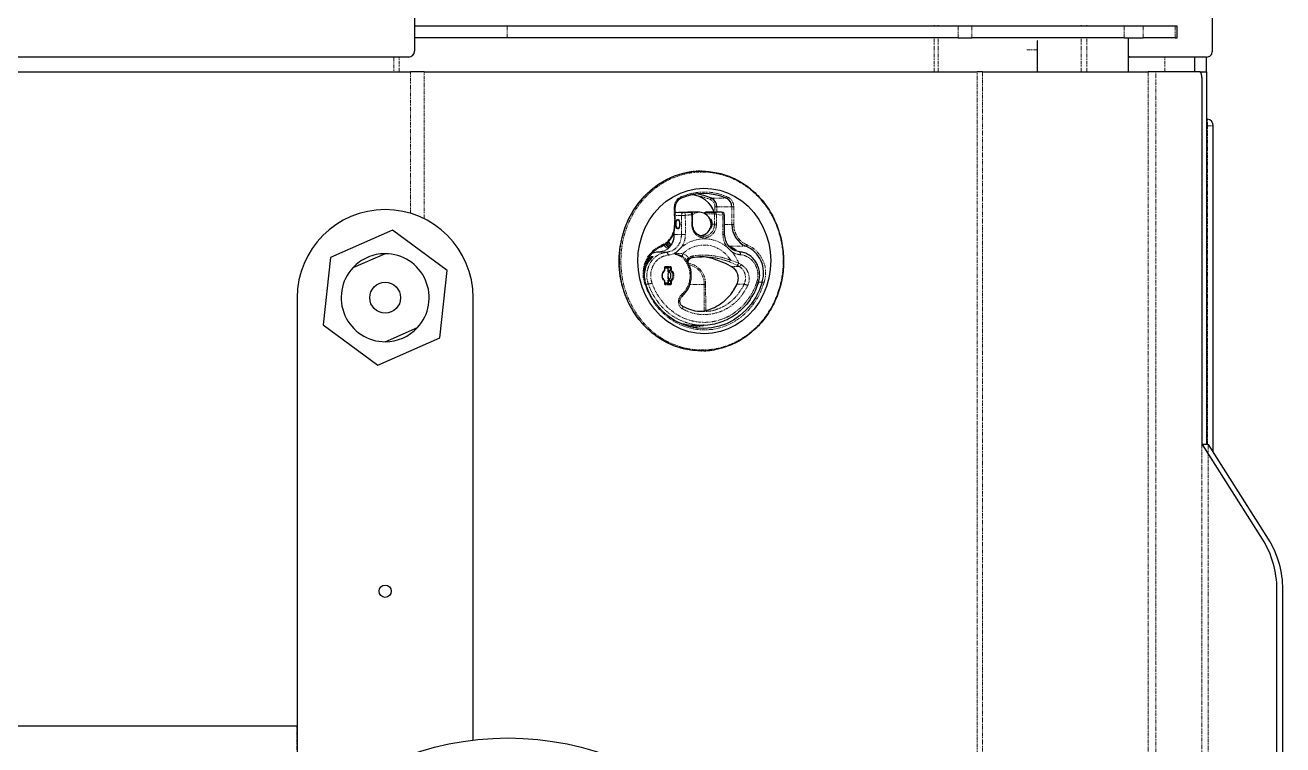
# Model space of a CAD drawing. Header units: millimetres. Extents: x -18594 to 273470, y -238787 to 48452.
# Drawn here: x 174745.3 to 175174.1, y -30020.4 to -29775.2 of the extents above; entities that cross this region are included whole.
import ezdxf

# ---------------------------------------------------------------- set-up
doc = ezdxf.new("R2010")
doc.units = ezdxf.units.MM
doc.linetypes.add('Xref AGV layout$0$PHANTOM', pattern=[2.5, 1.25, -0.25, 0.25, -0.25, 0.25, -0.25])
doc.layers.add('AM_BOR', color=4, linetype='Continuous', lineweight=25)

# ---------------------------------------------------------------- blocks, each defined once
blk = doc.blocks.new('Xref AGV layout$0$A$C6D3E55E3')
at = {"color": 7, "linetype": 'Continuous', "lineweight": 25}
for p, q in [((3142.25, 1490.12), (3142.25, 1455.82)), ((3414.25, 1455.82), (3414.25, 1471.78)), ((3173.8, 1464.32), (3142.25, 1464.32)), ((3327.54, 1464.32), (3173.8, 1464.32)), ((3332.26, 1464.32), (3327.54, 1464.32)), ((3384.16, 1464.32), (3332.26, 1464.32)), ((3390.63, 1464.32), (3384.16, 1464.32)), ((3385.69, 1464.32), (3385.69, 1464.61)), ((3401.54, 1464.32), (3390.63, 1464.32)), ((3402.22, 1464.32), (3401.54, 1464.32)), ((3402.22, 1460.32), (3402.22, 1464.32)), ((3173.8, 1460.32), (3142.25, 1460.32)), ((3327.54, 1460.32), (3173.8, 1460.32)), ((3327.54, 1460.32), (3332.26, 1460.32)), ((3384.16, 1460.32), (3332.26, 1460.32)), ((3354.65, 1459.32), (3354.53, 1459.32)), ((3354.65, 1456.32), (3354.65, 1459.32)), ((3384.16, 1460.32), (3390.63, 1460.32)), ((3385.69, 1448.82), (3385.69, 1460.32)), ((3401.54, 1460.32), (3390.63, 1460.32)), ((3401.54, 1460.32), (3402.22, 1460.32)), ((3140.26, 1453.82), (2149.24, 1453.82)), ((3354.65, 1448.82), (3354.65, 1456.32)), ((3385.69, 1453.84), (3385.92, 1453.82)), ((3386.35, 1453.82), (3385.92, 1453.82)), ((3412.26, 1453.82), (3386.35, 1453.82)), ((3408.25, 1448.82), (3408.25, 1453.82)), ((3412.25, 1448.82), (3412.25, 1453.82)), ((2308.91, 1448.82), (3140.91, 1448.82)), ((3143.3, 1448.82), (3140.91, 1448.82)), ((3145.58, 1448.82), (3143.3, 1448.82)), ((3145.58, 1448.82), (3334.04, 1448.82)), ((3335.93, 1448.82), (3334.04, 1448.82)), ((3335.93, 1448.82), (3392.36, 1448.82)), ((3394.94, 1448.82), (3392.36, 1448.82)), ((3410.09, 1448.82), (3394.94, 1448.82)), ((3410.09, 1448.82), (3412.25, 1448.82)), ((3410.61, 1446.82), (3410.61, 1321.82)), ((3412.25, 1448.82), (3412.25, 1321.82)), ((3414.55, 1319.22), (3414.55, 1430.42)), ((3240.07, 1414.97), (3240.01, 1414.97)), ((3231.13, 1396.66), (3231.11, 1402.63)), ((3232.27, 1398.37), (3231.99, 1398.33)), ((3233.48, 1400.9), (3232.21, 1400.89)), ((3236.45, 1400.9), (3233.48, 1400.9)), ((3239.35, 1400.92), (3235.44, 1400.92)), ((3235.78, 1400.97), (3236.13, 1400.92)), ((3236.65, 1400.86), (3236.45, 1400.9)), ((3237.07, 1396.8), (3237.05, 1400.42)), ((3244.85, 1400.95), (3241.88, 1400.95)), ((3241.88, 1400.95), (3243.15, 1400.95)), ((3243.2, 1398.52), (3243.01, 1398.52)), ((3246.94, 1400.96), (3244.46, 1400.96)), ((3247.98, 1393.41), (3247.95, 1399.96)), ((3134.79, 1394.78), (3113.64, 1385.5)), ((3153.4, 1381.1), (3134.79, 1394.78)), ((3230.62, 1394.28), (3230.63, 1393.27)), ((3232.01, 1395.43), (3232.29, 1395.39)), ((3228.44, 1390.5), (3229.43, 1389.39)), ((3113.64, 1385.5), (3111.1, 1362.55)), ((3132.21, 1386.82), (3121.23, 1382.01)), ((3223.02, 1385.81), (3223.59, 1385.81)), ((3224.71, 1387.31), (3223.1, 1386.9)), ((3225.15, 1387.37), (3224.71, 1387.31)), ((3226.23, 1387.4), (3225.19, 1387.37)), ((3228.89, 1388.77), (3228.54, 1388.48)), ((3231.7, 1387.43), (3233.21, 1388.93)), ((3248.64, 1383.36), (3244.35, 1385)), ((3248.82, 1389.02), (3250.34, 1387.54)), ((3150.86, 1358.15), (3153.4, 1381.1)), ((3227.55, 1382.03), (3228.42, 1382.04)), ((3227.56, 1381.16), (3227.55, 1382.03)), ((3227.72, 1382.23), (3229.36, 1382.24)), ((3228.77, 1381.17), (3228.77, 1382.04)), ((3248.57, 1383.39), (3250.29, 1382.47)), ((3226.8, 1378.6), (3226.8, 1380.05)), ((3227.58, 1376.63), (3227.57, 1377.49)), ((3228.61, 1376.44), (3227.72, 1376.43)), ((3228.8, 1376.64), (3228.79, 1377.5)), ((3252.09, 1376.38), (3250.87, 1374.33)), ((3102.25, 1371.82), (3102.25, 1191.37)), ((3162.25, 1221.12), (3162.25, 1371.82)), ((3225.08, 1370.37), (3225.33, 1370.37)), ((3111.1, 1362.55), (3129.71, 1348.87)), ((3132.28, 1356.82), (3143.26, 1361.64)), ((3238.18, 1362.42), (3240.63, 1362.42)), ((3129.71, 1348.87), (3150.86, 1358.15)), ((3240.01, 1353.67), (3240.07, 1353.67)), ((3412.78, 1321.82), (3410.61, 1321.82)), ((3431.33, 1289.57), (3410.86, 1321.82)), ((3412.78, 1321.82), (3412.9, 1321.82)), ((3433.36, 1289.57), (3412.9, 1321.82)), ((3436.25, 971.28), (3436.25, 1272.36)), ((3438.28, 971.28), (3438.28, 1272.36)), ((3102.12, 1225.82), (2545.78, 1225.82))]:
    blk.add_line(p, q, dxfattribs=at)
at = {"color": 8, "linetype": 'Xref AGV layout$0$PHANTOM', "lineweight": 18}
for p, q in [((3173.8, 1460.32), (3173.8, 1464.32)), ((3319.38, 1464.32), (3319.38, 1464.73)), ((3320.8, 1464.32), (3320.8, 1464.73)), ((3327.54, 1464.32), (3327.54, 1460.32)), ((3332.26, 1460.32), (3332.26, 1464.32)), ((3369.56, 1464.32), (3369.56, 1464.73)), ((3371.5, 1464.32), (3371.5, 1464.73)), ((3384.16, 1464.32), (3384.16, 1460.32)), ((3390.63, 1460.32), (3390.63, 1464.32)), ((3401.54, 1464.32), (3401.54, 1460.32)), ((3319.38, 1448.82), (3319.38, 1460.32)), ((3320.8, 1448.82), (3320.8, 1460.32)), ((3369.56, 1448.82), (3369.56, 1460.32)), ((3371.5, 1448.82), (3371.5, 1460.32)), ((3135.16, 1453.82), (3135.16, 1448.82)), ((3137.07, 1448.82), (3137.07, 1453.82)), ((3354.65, 1456.32), (3350.96, 1456.32)), ((3398.01, 1448.82), (3398.01, 1453.82)), ((3140.91, 1400.54), (3140.91, 1448.82)), ((3145.58, 1398.7), (3145.58, 1448.82)), ((3334.04, 1211.04), (3334.04, 1448.82)), ((3335.93, 1209.82), (3335.93, 1448.82)), ((3392.36, 952.4), (3392.36, 1448.82)), ((3394.94, 954.2), (3394.94, 1448.82)), ((3412.25, 1430.42), (3412.59, 1430.42)), ((3412.59, 1321.82), (3412.59, 1430.42)), ((3412.59, 1430.42), (3414.55, 1430.42)), ((3230.84, 1396.65), (3230.81, 1402.63)), ((3243.49, 1405.7), (3248.58, 1405.7)), ((3244.68, 1402.74), (3244.69, 1400.96)), ((3245.34, 1402.74), (3250.43, 1402.74)), ((3245.35, 1400.96), (3245.34, 1402.74)), ((3250.43, 1402.74), (3250.45, 1396.76)), ((3251.09, 1402.74), (3251.11, 1396.77)), ((3233.25, 1399.88), (3231.12, 1399.88)), ((3234.15, 1400.89), (3231.67, 1400.89)), ((3233.28, 1393.33), (3233.25, 1399.88)), ((3234.57, 1399.89), (3234.6, 1393.33)), ((3236.77, 1396.8), (3236.76, 1400.15)), ((3244.5, 1400.44), (3241.43, 1400.44)), ((3244.5, 1400.44), (3244.52, 1396.84)), ((3246.94, 1400.96), (3244.85, 1400.95)), ((3245.16, 1400.2), (3245.18, 1396.85)), ((3247.35, 1399.96), (3245.16, 1400.2)), ((3247.38, 1393.4), (3247.35, 1399.96)), ((3230.7, 1394.56), (3230.72, 1393.33)), ((3243.74, 1396.84), (3244.52, 1396.84)), ((3247.96, 1396.76), (3250.45, 1396.76)), ((3230.72, 1393.33), (3233.28, 1393.33)), ((3249.47, 1389.35), (3255.29, 1389.35)), ((3228.22, 1387.31), (3224.71, 1387.31)), ((3225.17, 1387.37), (3225.19, 1387.37)), ((3225.19, 1387.37), (3225.84, 1387.37)), ((3225.84, 1387.37), (3226.72, 1387.43)), ((3231.06, 1386.64), (3231.2, 1386.67)), ((3231.2, 1386.63), (3231.06, 1386.64)), ((3235.76, 1385.25), (3235.65, 1385.4)), ((3227.44, 1381.16), (3227.43, 1382.03)), ((3227.55, 1381.84), (3228.6, 1381.84)), ((3227.8, 1382.43), (3229.44, 1382.44)), ((3228.6, 1381.84), (3228.62, 1376.84)), ((3228.77, 1382.04), (3229.54, 1382.04)), ((3229.55, 1381.17), (3228.77, 1381.17)), ((3228.85, 1381.01), (3229.63, 1381.01)), ((3228.88, 1377.68), (3228.87, 1381)), ((3229.54, 1382.04), (3229.55, 1381.17)), ((3229.81, 1382.04), (3229.81, 1381.18)), ((3235.17, 1384.37), (3235.27, 1384.23)), ((3235.7, 1384.61), (3235.52, 1384.19)), ((3235.92, 1382.55), (3235.75, 1383.21)), ((3250.36, 1382.45), (3248.64, 1383.36)), ((3249.55, 1384.08), (3252.16, 1382.92)), ((3252.77, 1383.59), (3249.93, 1384.68)), ((3253.01, 1382.45), (3250.36, 1382.45)), ((3252.77, 1383.59), (3253.64, 1383.11)), ((3221.95, 1376.47), (3221.08, 1376.47)), ((3227.46, 1376.63), (3227.45, 1377.49)), ((3228.62, 1376.84), (3227.58, 1376.84)), ((3228.44, 1376.64), (3227.58, 1376.63)), ((3227.58, 1376.64), (3228.44, 1376.64)), ((3228.52, 1376.44), (3227.72, 1376.43)), ((3229.39, 1376.44), (3227.74, 1376.43)), ((3228.61, 1376.44), (3229.39, 1376.44)), ((3228.79, 1377.5), (3229.57, 1377.5)), ((3229.57, 1376.64), (3228.8, 1376.64)), ((3229.64, 1377.67), (3228.87, 1377.67)), ((3229.57, 1377.5), (3229.57, 1376.64)), ((3229.83, 1377.5), (3229.83, 1376.64)), ((3241.05, 1367.43), (3241.01, 1376.36)), ((3241.53, 1367.55), (3241.49, 1376.36)), ((3250.97, 1374.36), (3252.18, 1376.41)), ((3252.18, 1376.41), (3254.63, 1376.41)), ((3259.56, 1377.17), (3260.8, 1377.17)), ((3229.47, 1376.24), (3227.83, 1376.23)), ((3410.61, 1321.82), (3410.61, 952.88)), ((3412.78, 952.8), (3412.78, 1321.82)), ((3102.12, 1217.82), (3102.12, 1225.82))]:
    blk.add_line(p, q, dxfattribs=at)
at = {"color": 7, "linetype": 'Continuous', "lineweight": 25, "flags": 128}
for points in [[(3386.35, 1453.82), (3385.97, 1453.86), (3385.69, 1453.94)], [(3240.16, 1353.67), (3237.13, 1353.84), (3234.14, 1354.36), (3231.21, 1355.23), (3228.39, 1356.44), (3225.7, 1357.98), (3223.19, 1359.83), (3220.87, 1361.96), (3218.77, 1364.36), (3216.92, 1366.99), (3215.35, 1369.83), (3214.06, 1372.83), (3213.08, 1375.97), (3212.41, 1379.21), (3212.07, 1382.51), (3212.05, 1385.83), (3212.37, 1389.13), (3213, 1392.37), (3213.96, 1395.52), (3215.21, 1398.54), (3216.76, 1401.39), (3218.59, 1404.05), (3220.66, 1406.47), (3222.96, 1408.63), (3225.46, 1410.5), (3228.13, 1412.07), (3230.94, 1413.32), (3233.86, 1414.22), (3236.85, 1414.78), (3239.87, 1414.97), (3240.01, 1414.97)], [(3241.15, 1359.52), (3238.42, 1359.69), (3235.72, 1360.21), (3233.11, 1361.09), (3230.61, 1362.3), (3228.26, 1363.84), (3226.1, 1365.68), (3224.15, 1367.78), (3222.46, 1370.13), (3221.03, 1372.69), (3219.89, 1375.41), (3219.07, 1378.26), (3218.56, 1381.21), (3218.38, 1384.2), (3218.53, 1387.19), (3219.01, 1390.13), (3219.81, 1393), (3220.92, 1395.74), (3222.32, 1398.31), (3224, 1400.67), (3225.93, 1402.8), (3228.07, 1404.66), (3230.4, 1406.22), (3232.89, 1407.47), (3235.5, 1408.37), (3238.19, 1408.93), (3240.92, 1409.12), (3243.65, 1408.96), (3246.34, 1408.43), (3248.96, 1407.55), (3251.46, 1406.34), (3253.81, 1404.8), (3255.97, 1402.97), (3257.91, 1400.86), (3259.61, 1398.51), (3261.04, 1395.96), (3262.17, 1393.23), (3263, 1390.38), (3263.51, 1387.44), (3263.68, 1384.45), (3263.53, 1381.46), (3263.05, 1378.51), (3262.25, 1375.65), (3261.14, 1372.91), (3259.74, 1370.34), (3258.06, 1367.97), (3256.14, 1365.84), (3254, 1363.98), (3251.66, 1362.42), (3249.17, 1361.18), (3246.57, 1360.27), (3243.88, 1359.72), (3241.15, 1359.52)], [(3231.39, 1396.88), (3231.43, 1397.49), (3231.57, 1398.01), (3231.78, 1398.36), (3232.03, 1398.48), (3232.28, 1398.36), (3232.49, 1398.01), (3232.64, 1397.49), (3232.69, 1396.88), (3232.64, 1396.27), (3232.5, 1395.75), (3232.29, 1395.4), (3232.05, 1395.28), (3231.8, 1395.4), (3231.58, 1395.75), (3231.44, 1396.27), (3231.39, 1396.88)], [(3232.03, 1398.33), (3232.26, 1398.22), (3232.45, 1397.91), (3232.58, 1397.44), (3232.63, 1396.88), (3232.59, 1396.33), (3232.46, 1395.86), (3232.27, 1395.54), (3232.05, 1395.43), (3231.82, 1395.54), (3231.63, 1395.86), (3231.5, 1396.33), (3231.45, 1396.88), (3231.49, 1397.44), (3231.62, 1397.91), (3231.81, 1398.22), (3232.03, 1398.33)], [(3235.33, 1400.9), (3236.22, 1400.98), (3236.76, 1400.92)], [(3235.78, 1400.97), (3235.89, 1400.95), (3236.07, 1400.92)], [(3243.74, 1396.84), (3243.7, 1397.49), (3243.56, 1398.04), (3243.34, 1398.41), (3243.08, 1398.54), (3243.01, 1398.53)], [(3243.34, 1396.68), (3243.35, 1396.94), (3243.34, 1397.21)], [(3228.97, 1388.84), (3228.22, 1389.58), (3227.84, 1390.02)], [(3228.05, 1390.17), (3228.55, 1389.58), (3229.12, 1389)], [(3228.8, 1390.85), (3228.96, 1390.62), (3229.67, 1389.77)], [(3251.96, 1387.87), (3251.03, 1388.56), (3249.47, 1389.35)], [(3227.46, 1381), (3227.48, 1381), (3227.48, 1381)], [(3260.8, 1377.17), (3259.83, 1374.5), (3258.56, 1371.99), (3257.02, 1369.66), (3255.22, 1367.57), (3253.2, 1365.74), (3250.99, 1364.19), (3248.62, 1362.96), (3246.13, 1362.07), (3243.55, 1361.52), (3240.94, 1361.32), (3238.32, 1361.49), (3235.74, 1362.01), (3233.24, 1362.88), (3230.85, 1364.08), (3228.63, 1365.6), (3226.59, 1367.41), (3224.78, 1369.48), (3223.21, 1371.79), (3221.92, 1374.29), (3220.93, 1376.95)], [(3227.49, 1377.65), (3227.49, 1377.65), (3227.48, 1377.65)]]:
    blk.add_lwpolyline(points, dxfattribs=at)
at = {"color": 8, "linetype": 'Xref AGV layout$0$PHANTOM', "lineweight": 18, "flags": 128}
for points in [[(3232.91, 1406.07), (3232.94, 1405.98), (3232.96, 1405.9), (3232.97, 1405.82), (3232.97, 1405.75), (3232.96, 1405.69), (3232.94, 1405.65), (3232.91, 1405.62), (3232.88, 1405.61)], [(3234.15, 1400.89), (3234.23, 1400.87), (3234.31, 1400.81), (3234.38, 1400.72), (3234.44, 1400.59), (3234.5, 1400.44), (3234.53, 1400.27), (3234.56, 1400.08), (3234.57, 1399.89)], [(3236.76, 1400.15), (3236.75, 1400.29), (3236.73, 1400.44), (3236.7, 1400.57), (3236.67, 1400.68), (3236.62, 1400.77), (3236.57, 1400.84), (3236.51, 1400.88), (3236.45, 1400.9)], [(3244.85, 1400.95), (3244.91, 1400.93), (3244.97, 1400.89), (3245.02, 1400.82), (3245.07, 1400.73), (3245.11, 1400.61), (3245.14, 1400.48), (3245.15, 1400.34), (3245.16, 1400.2)], [(3247.35, 1399.96), (3247.35, 1400.15), (3247.32, 1400.34), (3247.28, 1400.51), (3247.23, 1400.66), (3247.17, 1400.79), (3247.1, 1400.88), (3247.02, 1400.94), (3246.94, 1400.96)], [(3226.37, 1389.65), (3226.39, 1389.56), (3226.41, 1389.47), (3226.42, 1389.39), (3226.42, 1389.32), (3226.41, 1389.26), (3226.39, 1389.22), (3226.36, 1389.19), (3226.32, 1389.18)], [(3227.31, 1389.67), (3227.49, 1389.46), (3228.52, 1388.41)], [(3230.37, 1391.09), (3230.4, 1391.11), (3230.46, 1391.12)], [(3224.71, 1387.31), (3224.68, 1387.3), (3224.68, 1387.3)], [(3228.69, 1386.32), (3228.67, 1386.51), (3228.63, 1386.7), (3228.58, 1386.87), (3228.52, 1387.02), (3228.45, 1387.14), (3228.38, 1387.24), (3228.3, 1387.29), (3228.22, 1387.31)], [(3228.89, 1388.76), (3228.92, 1388.79), (3228.99, 1388.81)], [(3231.2, 1386.67), (3231.2, 1386.67), (3231.2, 1386.66), (3231.2, 1386.65), (3231.2, 1386.65), (3231.2, 1386.64), (3231.2, 1386.64), (3231.2, 1386.63), (3231.2, 1386.63)], [(3236.95, 1385.51), (3237.01, 1385.53), (3237.06, 1385.56), (3237.11, 1385.61), (3237.15, 1385.67), (3237.18, 1385.76), (3237.2, 1385.86), (3237.22, 1385.96), (3237.22, 1386.08)], [(3253.01, 1387.45), (3253.09, 1387.43), (3253.16, 1387.37), (3253.22, 1387.28), (3253.28, 1387.16), (3253.32, 1387.01), (3253.35, 1386.83), (3253.36, 1386.65), (3253.35, 1386.45)], [(3227.48, 1381), (3227.49, 1381.01), (3227.49, 1381.03), (3227.49, 1381.05), (3227.48, 1381.07), (3227.47, 1381.1), (3227.46, 1381.13), (3227.44, 1381.16)], [(3227.8, 1382.43), (3227.8, 1382.39), (3227.79, 1382.35), (3227.78, 1382.32), (3227.77, 1382.29), (3227.76, 1382.26), (3227.75, 1382.24), (3227.73, 1382.23), (3227.72, 1382.23)], [(3228.5, 1382.23), (3228.49, 1382.2), (3228.49, 1382.16), (3228.48, 1382.13), (3228.47, 1382.1), (3228.46, 1382.07), (3228.45, 1382.05), (3228.43, 1382.04), (3228.42, 1382.04)], [(3229.44, 1382.44), (3229.44, 1382.4), (3229.44, 1382.36), (3229.43, 1382.33), (3229.42, 1382.3), (3229.41, 1382.27), (3229.39, 1382.25), (3229.38, 1382.24), (3229.36, 1382.24)], [(3248.57, 1383.39), (3248.59, 1383.38), (3248.64, 1383.36)], [(3250.36, 1382.45), (3250.31, 1382.46), (3250.29, 1382.47)], [(3261.43, 1377.01), (3260.44, 1374.29), (3259.15, 1371.72), (3257.57, 1369.34), (3255.74, 1367.2), (3253.68, 1365.33), (3251.42, 1363.75), (3248.99, 1362.5), (3246.45, 1361.58), (3243.82, 1361.02), (3241.14, 1360.82), (3238.47, 1360.99), (3235.83, 1361.52), (3233.28, 1362.41), (3230.84, 1363.64), (3228.57, 1365.19), (3226.49, 1367.04), (3224.63, 1369.16), (3223.03, 1371.52), (3221.72, 1374.07), (3220.7, 1376.79)], [(3220.93, 1376.95), (3220.96, 1376.94), (3220.97, 1376.94), (3220.97, 1376.92), (3220.95, 1376.9), (3220.91, 1376.88), (3220.85, 1376.85), (3220.78, 1376.82), (3220.7, 1376.79)], [(3227.45, 1377.49), (3227.47, 1377.52), (3227.49, 1377.55), (3227.5, 1377.58), (3227.5, 1377.61), (3227.51, 1377.63), (3227.5, 1377.64), (3227.49, 1377.65)], [(3227.83, 1376.23), (3227.82, 1376.27), (3227.82, 1376.3), (3227.81, 1376.34), (3227.8, 1376.37), (3227.79, 1376.39), (3227.77, 1376.41), (3227.76, 1376.42), (3227.74, 1376.43)], [(3228.52, 1376.44), (3228.52, 1376.48), (3228.52, 1376.51), (3228.51, 1376.55), (3228.5, 1376.58), (3228.49, 1376.6), (3228.47, 1376.62), (3228.46, 1376.63), (3228.44, 1376.64)], [(3229.47, 1376.24), (3229.47, 1376.28), (3229.46, 1376.31), (3229.46, 1376.35), (3229.45, 1376.38), (3229.43, 1376.4), (3229.42, 1376.42), (3229.4, 1376.43), (3229.39, 1376.44)], [(3241.01, 1376.36), (3239.4, 1376.35), (3237.65, 1376.34), (3235.98, 1376.34)], [(3252.18, 1376.41), (3252.12, 1376.4), (3252.09, 1376.38)], [(3258.92, 1377.02), (3259.08, 1376.96), (3259.22, 1376.89), (3259.33, 1376.83), (3259.41, 1376.78), (3259.45, 1376.73), (3259.46, 1376.7), (3259.46, 1376.7)], [(3233.28, 1372.84), (3233.35, 1372.72), (3233.42, 1372.61), (3233.46, 1372.51), (3233.49, 1372.42), (3233.49, 1372.34), (3233.48, 1372.29), (3233.47, 1372.27)], [(3233.6, 1367.98), (3233.68, 1368.16), (3233.73, 1368.33), (3233.76, 1368.48), (3233.77, 1368.62), (3233.76, 1368.73), (3233.73, 1368.81), (3233.7, 1368.85)]]:
    blk.add_lwpolyline(points, dxfattribs=at)
at = {"color": 7, "linetype": 'Continuous', "lineweight": 25}
for centre, radius in [((3132.25, 1371.82), 5.25), ((3132.25, 1271.82), 2.1), ((3174.11, 1121.82), 100)]:
    blk.add_circle(centre, radius, dxfattribs=at)
for centre, radius, start, end in [((3140.25, 1455.82), 2, 270.1114, 0.1067), ((3412.25, 1455.82), 2, 270.1097, 0.1101), ((3408.29, 1447.29), 2.37, 348.6389, 40.3426), ((3412.55, 1432.4), 0.3, 81.3731, 180), ((3412.25, 1430.42), 2.3, 0, 81.3731), ((3240.83, 1387.97), 19.35, 66.3779, 114.2601), ((3235.8, 1397.72), 9.25, 20.7034, 83.2963), ((3235.68, 1387.79), 19.54, 66.4491, 82.3544), ((3234.27, 1402.72), 3.21, 115.7491, 181.4876), ((3231.08, 1401.73), 0.9, 88.3073, 91.0614), ((3242.13, 1402.8), 3.21, 359.0235, 64.8649), ((3247.22, 1402.8), 3.21, 359.0204, 64.8681), ((3132.25, 1371.82), 30, 0, 180), ((3239.35, 1396.92), 4, 4.0745, 90), ((3241.92, 1399.05), 1.89, 90.9995, 123.9123), ((3246.95, 1399.96), 1, 0.2662, 90), ((3223.2, 1396.44), 7.89, 293.2879, 1.6081), ((3239.35, 1396.92), 4, 275.7816, 356.5636), ((3258.33, 1396.61), 7.88, 178.9015, 247.3304), ((3230.36, 1380.1), 9.94, 113.9647, 198.4908), ((3251.36, 1380.24), 9.92, 342.0076, 66.6355), ((3132.25, 1371.82), 15, 113.6848, 137.2412), ((3132.25, 1371.82), 15, 90.1283, 113.6848), ((3132.25, 1371.82), 15, 317.2412, 90.1283), ((3228.96, 1379.35), 8.4, 129.768, 191.0043), ((3227.91, 1379.71), 7.82, 128.7127, 152.2622), ((3132.25, 1371.82), 15, 137.2412, 270.1283), ((3228.83, 1379.33), 2.16, 129.4034, 231.1314), ((3227.36, 1381.16), 0.2, 308.0752, 0.2662), ((3228.41, 1381.85), 0.192, 357.7534, 87.634), ((3227.5, 1379.33), 2.16, 309.3999, 51.1308), ((3229.35, 1382.05), 0.192, 357.8018, 87.5941), ((3228.27, 1379.33), 2.16, 309.3971, 51.1335), ((3227.37, 1377.49), 0.2, 0.2662, 52.5233), ((3228.43, 1376.83), 0.192, 273.0167, 2.77), ((3229.38, 1376.63), 0.192, 273.0355, 2.7512), ((3238.2, 1380.88), 18.46, 249.4504, 269.9467), ((3132.25, 1371.82), 15, 270.1283, 317.2412), ((3404.07, 1272.48), 32.17, 359.7988, 32.0967), ((3406.1, 1272.48), 32.17, 359.797, 32.0934)]:
    blk.add_arc(centre, radius, start, end, dxfattribs=at)
at = {"color": 8, "linetype": 'Xref AGV layout$0$PHANTOM', "lineweight": 18}
for centre, radius, start, end in [((3235.48, 1387.69), 19.14, 66.4533, 80.6866), ((3230.72, 1433.16), 30.53, 270.171, 270.7274), ((3243.77, 1405.09), 0.665, 114.7324, 167.9085), ((3241.97, 1402.78), 2.71, 359.0201, 64.8658), ((3245.62, 1243.76), 158.98, 90.1034, 90.3414), ((3248.3, 1406.3), 0.665, 294.7197, 347.9177), ((3250.16, 1557.37), 154.63, 270.0975, 270.3422), ((3231.68, 1400.02), 0.868, 90.7146, 130.9676), ((3234.21, 1399.93), 0.961, 93.0289, 182.7353), ((3232.67, 1720.82), 320.94, 270.1033, 270.339), ((3239.36, 1397.47), 3.46, 90.2918, 131.9191), ((3241.91, 1400.47), 0.48, 93.0257, 182.7328), ((3247.18, 1460.25), 60.29, 270.1675, 270.731), ((3230.75, 1427.18), 30.53, 270.171, 270.7274), ((3236.68, 1427.33), 30.53, 270.171, 270.7274), ((3244.22, 1559.29), 162.44, 270.1034, 270.3363), ((3250.19, 1551.39), 154.63, 270.0975, 270.3422), ((3230.61, 1380.1), 10.45, 113.9651, 198.491), ((3224.76, 1393.12), 6.04, 314.4312, 340.6839), ((3230.72, 1393.21), 0.114, 92.3665, 142.1633), ((3241.06, 1379.87), 12, 49.725, 130.9131), ((3232.73, 1706.64), 313.31, 270.1004, 270.3419), ((3240.98, 1379.37), 10.4, 30.6657, 134.3861), ((3247.26, 1446.67), 53.27, 270.1364, 270.774), ((3255.02, 1389.92), 0.639, 295.6568, 350.6254), ((3251.51, 1380.24), 10.44, 342.0082, 66.6353), ((3224.3, 1392.31), 5.01, 274.7932, 280.2552), ((3242.21, 1378.44), 13.84, 139.4512, 143.6654), ((3235.9, 1386.08), 2.31, 161.7252, 184.9148), ((3236.52, 1384.37), 1.35, 130.0675, 179.8534), ((3239.63, 1378.22), 14.2, 22.2358, 41.0085), ((3228.94, 1379.33), 2.37, 129.3952, 231.1366), ((3227.82, 1382.04), 0.384, 93.0313, 182.7367), ((3227.39, 1395.8), 13.77, 270.1995, 270.6931), ((3227.39, 1394.96), 13.8, 270.2007, 270.6927), ((3228.49, 1381.88), 0.353, 42.4018, 80.8202), ((3228.53, 1428.57), 46.73, 270.0817, 270.2937), ((3229.43, 1382.05), 0.383, 357.7758, 87.6159), ((3229.44, 1443.56), 61.52, 270.0969, 270.3428), ((3229.44, 1442.89), 61.71, 270.0971, 270.3424), ((3229.75, 1381.17), 0.206, 179.6263, 231.5493), ((3229.4, 1381.46), 0.502, 297.0278, 325.6549), ((3228.33, 1379.33), 2.37, 309.4, 51.1319), ((3234.35, 1384.81), 0.926, 301.6373, 332.2492), ((3234.5, 1376.65), 6.99, 357.6381, 81.1127), ((3234.33, 1376.56), 6.69, 358.2789, 77.5124), ((3248.86, 1384.95), 1.1, 308.5658, 345.8688), ((3251.74, 1383.9), 1.07, 293.1038, 343.0907), ((3240.37, 1360.8), 25.07, 59.7191, 61.9399), ((3252.59, 1383.47), 1.11, 292.3251, 340.7094), ((3221.38, 1380.86), 4.43, 277.3923, 294.4018), ((3227.43, 1387.64), 10.15, 270.1123, 270.7811), ((3227.84, 1376.61), 0.384, 177.8032, 267.6028), ((3227.44, 1386.8), 10.17, 270.1123, 270.7802), ((3228.52, 1376.79), 0.35, 270.8087, 318.2917), ((3228.56, 1423.28), 46.44, 270.0813, 270.2944), ((3229.45, 1376.62), 0.384, 273.0335, 2.7115), ((3229.77, 1377.51), 0.206, 129.0153, 181.0012), ((3229.44, 1444.27), 66.77, 270.1066, 270.3332), ((3229.44, 1443.54), 66.9, 270.1067, 270.3329), ((3229.53, 1377.34), 0.34, 27.6848, 70.5072), ((3240.37, 1573.02), 196.66, 270.1863, 270.3261), ((3254.06, 1373.04), 3.41, 58.3859, 80.3718), ((3260.51, 1374.62), 2.57, 68.9599, 83.634)]:
    blk.add_arc(centre, radius, start, end, dxfattribs=at)
for points, knots in [([(3412.59, 1430.42), (3412.59, 1430.72), (3412.59, 1431.32), (3412.59, 1432.07), (3412.59, 1432.59), (3412.59, 1432.66), (3412.59, 1432.7)], [0, 0, 0, 0, 0.2499962, 0.4999948, 0.7500121, 1, 1, 1, 1]), ([(3212.08, 1384.17), (3212.17, 1386.17), (3212.36, 1390.19), (3214, 1395.98), (3216.56, 1401.33), (3220.05, 1406.03), (3224.3, 1409.88), (3229.16, 1412.78), (3234.43, 1414.46), (3238.16, 1415.16), (3240.02, 1414.96), (3240.07, 1414.96)], [0, 0, 0, 0, 0.124598, 0.249195, 0.373794, 0.498391, 0.622988, 0.747586, 0.872184, 0.996781, 1, 1, 1, 1]), ([(3212.58, 1384.17), (3212.67, 1386.15), (3212.86, 1390.12), (3214.48, 1395.85), (3217.01, 1401.14), (3220.46, 1405.78), (3224.67, 1409.6), (3229.47, 1412.45), (3234.69, 1414.21), (3240.12, 1414.83), (3245.56, 1414.27), (3250.8, 1412.57), (3255.63, 1409.77), (3259.87, 1406), (3263.36, 1401.4), (3265.95, 1396.14), (3267.57, 1390.43), (3268.13, 1384.48), (3267.62, 1378.52), (3266.06, 1372.79), (3263.51, 1367.5), (3260.07, 1362.86), (3255.86, 1359.04), (3251.06, 1356.2), (3245.84, 1354.43), (3240.41, 1353.82), (3234.97, 1354.37), (3229.73, 1356.08), (3224.9, 1358.87), (3220.66, 1362.64), (3217.17, 1367.24), (3214.59, 1372.5), (3212.92, 1378.22), (3212.69, 1382.18), (3212.58, 1384.17)], [0, 0, 0, 0, 0.03125, 0.0625, 0.09375, 0.125, 0.15625, 0.1875, 0.21875, 0.25, 0.28125, 0.3125, 0.34375, 0.375, 0.40625, 0.4375, 0.46875, 0.5, 0.53125, 0.5625, 0.59375, 0.625, 0.65625, 0.6875, 0.71875, 0.75, 0.78125, 0.8125, 0.84375, 0.875, 0.90625, 0.9375, 0.96875, 1, 1, 1, 1]), ([(3232.91, 1406.07), (3233.76, 1406.42), (3235.49, 1407.11), (3238.24, 1407.69), (3241.45, 1407.91), (3245.11, 1407.57), (3247.66, 1406.64), (3248.95, 1406.16)], [0, 0, 0, 0, 0.165384, 0.335569, 0.510257, 0.75212, 1, 1, 1, 1]), ([(3230.81, 1402.63), (3230.83, 1402.99), (3230.89, 1403.74), (3231.35, 1404.75), (3232.03, 1405.58), (3232.62, 1405.91), (3232.91, 1406.07)], [0, 0, 0, 0, 0.245589, 0.510114, 0.754857, 1, 1, 1, 1]), ([(3248.95, 1406.16), (3249.25, 1406), (3249.86, 1405.67), (3250.54, 1404.83), (3251, 1403.82), (3251.06, 1403.1), (3251.09, 1402.74)], [0, 0, 0, 0, 0.245602, 0.510116, 0.754865, 1, 1, 1, 1]), ([(3232.21, 1400.89), (3232.21, 1400.89), (3232.2, 1400.89), (3232.09, 1400.89), (3231.92, 1400.89), (3231.75, 1400.89), (3231.67, 1400.89)], [0, 0, 0, 0, 0.250004, 0.499936, 0.749943, 1, 1, 1, 1]), ([(3236.45, 1400.9), (3236.41, 1400.9), (3236.34, 1400.9), (3236.2, 1400.9), (3236, 1400.9), (3235.63, 1400.89), (3234.99, 1400.89), (3234.48, 1400.89), (3234.15, 1400.89)], [0, 0, 0, 0, 0.055807, 0.083264, 0.178789, 0.318452, 0.568887, 1, 1, 1, 1]), ([(3236.76, 1400.15), (3236.69, 1400.14), (3236.56, 1400.12), (3236.38, 1400.09), (3236.26, 1400.08), (3236.1, 1400.05), (3235.86, 1400.02), (3235.33, 1399.94), (3234.88, 1399.91), (3234.57, 1399.89)], [0, 0, 0, 0, 0.098191, 0.17536, 0.244245, 0.266833, 0.390018, 0.571203, 1, 1, 1, 1]), ([(3237.05, 1400.38), (3237.05, 1400.37), (3237.05, 1400.36), (3237.01, 1400.32), (3236.93, 1400.25), (3236.82, 1400.18), (3236.76, 1400.15)], [0, 0, 0, 0, 0.168893, 0.348173, 0.619721, 1, 1, 1, 1]), ([(3244.85, 1400.95), (3244.8, 1400.94), (3244.7, 1400.92), (3244.57, 1400.81), (3244.49, 1400.64), (3244.5, 1400.51), (3244.5, 1400.44)], [0, 0, 0, 0, 0.250032, 0.500029, 0.750019, 1, 1, 1, 1]), ([(3245.16, 1400.2), (3245.09, 1400.23), (3244.97, 1400.29), (3244.81, 1400.36), (3244.69, 1400.4), (3244.61, 1400.42), (3244.54, 1400.44), (3244.51, 1400.44), (3244.5, 1400.44)], [0, 0, 0, 0, 0.289946, 0.497138, 0.633902, 0.762588, 0.884313, 1, 1, 1, 1]), ([(3226.37, 1389.65), (3226.68, 1389.8), (3227.31, 1390.08), (3228.36, 1390.83), (3229.16, 1391.68), (3229.76, 1392.59), (3230.16, 1393.35), (3230.54, 1394.35), (3230.8, 1395.49), (3230.82, 1396.28), (3230.84, 1396.65)], [0, 0, 0, 0, 0.122577, 0.245296, 0.451146, 0.520786, 0.616473, 0.737984, 0.878056, 1, 1, 1, 1]), ([(3245.18, 1396.85), (3245.12, 1396.24), (3245, 1395.04), (3244.03, 1393.5), (3242.65, 1392.47), (3241, 1392.1), (3239.34, 1392.45), (3237.95, 1393.47), (3236.97, 1394.99), (3236.84, 1396.2), (3236.77, 1396.8)], [0, 0, 0, 0, 0.124997, 0.25, 0.375, 0.499999, 0.624999, 0.75, 0.875002, 1, 1, 1, 1]), ([(3244.52, 1396.84), (3244.46, 1396.31), (3244.35, 1395.23), (3243.49, 1393.87), (3242.26, 1392.92), (3241.28, 1392.79), (3240.79, 1392.72)], [0, 0, 0, 0, 0.2500048, 0.5000044, 0.7500089, 1, 1, 1, 1]), ([(3251.11, 1396.77), (3251.13, 1396.4), (3251.16, 1395.65), (3251.46, 1394.32), (3251.93, 1393.21), (3252.51, 1392.28), (3253.02, 1391.62), (3253.76, 1390.89), (3254.66, 1390.25), (3255.33, 1389.95), (3255.65, 1389.82)], [0, 0, 0, 0, 0.1225816, 0.2452997, 0.4511688, 0.5208173, 0.616498, 0.737987, 0.8780515, 1, 1, 1, 1]), ([(3233.28, 1393.33), (3233.2, 1392.57), (3233.06, 1391.07), (3231.91, 1389.14), (3230.25, 1387.73), (3228.89, 1387.45), (3228.22, 1387.31)], [0, 0, 0, 0, 0.249998, 0.499995, 0.749999, 1, 1, 1, 1]), ([(3230.46, 1391.12), (3230.56, 1391.48), (3230.76, 1392.2), (3230.73, 1392.95), (3230.72, 1393.33)], [0, 0, 0, 0, 0.499271, 1, 1, 1, 1]), ([(3233.21, 1388.93), (3233.61, 1389.6), (3234.42, 1390.94), (3234.54, 1392.53), (3234.6, 1393.33)], [0, 0, 0, 0, 0.499928, 1, 1, 1, 1]), ([(3247.38, 1393.4), (3247.45, 1392.6), (3247.59, 1391.01), (3248.41, 1389.68), (3248.82, 1389.02)], [0, 0, 0, 0, 0.500069, 1, 1, 1, 1]), ([(3221.95, 1376.47), (3221.79, 1377.06), (3221.45, 1378.25), (3221.44, 1380.13), (3221.8, 1381.96), (3222.54, 1383.65), (3223.62, 1385.11), (3224.97, 1386.25), (3226.53, 1387.04), (3227.65, 1387.22), (3228.22, 1387.31)], [0, 0, 0, 0, 0.1250006, 0.2499998, 0.3749996, 0.499999, 0.6250019, 0.7500017, 0.8750024, 1, 1, 1, 1]), ([(3223.21, 1376.82), (3223.07, 1377.34), (3222.77, 1378.38), (3222.76, 1380.03), (3223.08, 1381.63), (3223.73, 1383.11), (3224.67, 1384.39), (3225.86, 1385.38), (3227.22, 1386.08), (3228.2, 1386.24), (3228.69, 1386.32)], [0, 0, 0, 0, 0.1250154, 0.2500258, 0.3750401, 0.5000515, 0.625063, 0.750073, 0.875039, 1, 1, 1, 1]), ([(3225.84, 1387.37), (3226.54, 1387.56), (3227.62, 1387.83), (3228.62, 1388.48), (3228.95, 1388.77), (3228.99, 1388.81)], [0, 0, 0, 0, 0.621851, 0.949488, 1, 1, 1, 1]), ([(3231.7, 1387.43), (3231.23, 1387.14), (3230.29, 1386.56), (3229.23, 1386.4), (3228.69, 1386.32)], [0, 0, 0, 0, 0.500011, 1, 1, 1, 1]), ([(3234.84, 1384.02), (3234.6, 1384.35), (3234.13, 1385.01), (3233.21, 1385.78), (3232.19, 1386.36), (3231.44, 1386.54), (3231.06, 1386.64)], [0, 0, 0, 0, 0.249939, 0.500078, 0.750088, 1, 1, 1, 1]), ([(3231.2, 1386.67), (3231.63, 1386.76), (3232.5, 1386.94), (3233.31, 1386.85), (3233.71, 1386.81)], [0, 0, 0, 0, 0.503667, 1, 1, 1, 1]), ([(3233.6, 1385.88), (3233.24, 1386.07), (3232.49, 1386.45), (3231.64, 1386.57), (3231.2, 1386.63)], [0, 0, 0, 0, 0.482957, 1, 1, 1, 1]), ([(3235.17, 1384.37), (3234.95, 1384.67), (3234.5, 1385.27), (3233.9, 1385.68), (3233.6, 1385.88)], [0, 0, 0, 0, 0.4974283, 1, 1, 1, 1]), ([(3235.65, 1385.4), (3235.38, 1385.72), (3234.83, 1386.36), (3234.08, 1386.66), (3233.71, 1386.81)], [0, 0, 0, 0, 0.498993, 1, 1, 1, 1]), ([(3235.76, 1385.25), (3235.68, 1385.16), (3235.51, 1384.98), (3235.35, 1384.71), (3235.25, 1384.44), (3235.26, 1384.3), (3235.27, 1384.23)], [0, 0, 0, 0, 0.2457457, 0.5000076, 0.7542576, 1, 1, 1, 1]), ([(3235.76, 1385.25), (3235.78, 1385.21), (3235.82, 1385.12), (3235.85, 1385.02), (3235.85, 1384.94), (3235.81, 1384.81), (3235.75, 1384.7), (3235.7, 1384.61)], [0, 0, 0, 0, 0.200786, 0.404419, 0.512768, 0.635893, 1, 1, 1, 1]), ([(3237.22, 1386.08), (3236.95, 1386.01), (3236.41, 1385.88), (3235.98, 1385.46), (3235.76, 1385.25)], [0, 0, 0, 0, 0.500176, 1, 1, 1, 1]), ([(3249.93, 1384.68), (3248.86, 1385.02), (3246.73, 1385.71), (3243.48, 1386.23), (3240.27, 1386.41), (3238.24, 1386.19), (3237.22, 1386.08)], [0, 0, 0, 0, 0.251472, 0.501676, 0.750781, 1, 1, 1, 1]), ([(3240.27, 1385.76), (3241.23, 1385.73), (3243.25, 1385.68), (3246.39, 1385.12), (3248.49, 1384.43), (3249.55, 1384.08)], [0, 0, 0, 0, 0.314215, 0.656999, 1, 1, 1, 1]), ([(3253.35, 1386.45), (3252.82, 1386.53), (3251.75, 1386.68), (3250.81, 1387.25), (3250.34, 1387.54)], [0, 0, 0, 0, 0.500014, 1, 1, 1, 1]), ([(3254.7, 1387.1), (3254.69, 1387.11), (3254.17, 1387.36), (3253.58, 1387.41), (3253.01, 1387.45)], [0, 0, 0, 0, 0.013664, 1, 1, 1, 1]), ([(3258.92, 1377.02), (3259.06, 1377.54), (3259.35, 1378.59), (3259.34, 1380.24), (3259.01, 1381.83), (3258.35, 1383.3), (3257.39, 1384.57), (3256.2, 1385.55), (3254.83, 1386.23), (3253.85, 1386.38), (3253.35, 1386.45)], [0, 0, 0, 0, 0.125017, 0.250025, 0.375042, 0.500055, 0.625068, 0.750082, 0.875042, 1, 1, 1, 1]), ([(3240.07, 1353.69), (3238.29, 1353.79), (3234.67, 1354), (3229.42, 1355.78), (3224.54, 1358.58), (3220.25, 1362.4), (3216.72, 1367.05), (3214.11, 1372.37), (3212.42, 1378.15), (3212.19, 1382.16), (3212.08, 1384.17)], [0, 0, 0, 0, 0.122165, 0.247571, 0.372976, 0.498381, 0.623786, 0.74919, 0.874595, 1, 1, 1, 1]), ([(3233.28, 1372.84), (3233.96, 1373.57), (3235.33, 1375.03), (3236.24, 1378.06), (3236.2, 1381.25), (3235.29, 1383.1), (3234.84, 1384.02)], [0, 0, 0, 0, 0.249982, 0.4999641, 0.7499624, 1, 1, 1, 1]), ([(3235.75, 1383.21), (3235.7, 1383.36), (3235.61, 1383.69), (3235.39, 1384.03), (3235.27, 1384.23)], [0, 0, 0, 0, 0.437078, 1, 1, 1, 1]), ([(3235.7, 1384.61), (3235.64, 1384.51), (3235.54, 1384.36), (3235.53, 1384.18), (3235.53, 1384.13)], [0, 0, 0, 0, 0.687484, 1, 1, 1, 1]), ([(3252.18, 1376.41), (3252.37, 1376.93), (3252.74, 1378.02), (3252.51, 1379.79), (3251.72, 1381.42), (3250.82, 1382.1), (3250.36, 1382.45)], [0, 0, 0, 0, 0.238821, 0.492813, 0.744748, 1, 1, 1, 1]), ([(3253.01, 1382.45), (3253.45, 1382.11), (3254.33, 1381.44), (3254.94, 1380.06), (3255.12, 1378.89), (3255.1, 1377.72), (3254.82, 1376.93), (3254.63, 1376.41)], [0, 0, 0, 0, 0.249198, 0.50094, 0.641526, 0.76154, 1, 1, 1, 1]), ([(3253.64, 1383.11), (3254.17, 1382.71), (3255.23, 1381.93), (3256.2, 1380.06), (3256.43, 1378.3), (3256.23, 1376.91), (3255.97, 1376.27), (3255.85, 1375.95)], [0, 0, 0, 0, 0.24999, 0.499646, 0.749153, 0.874577, 1, 1, 1, 1]), ([(3240.63, 1362.43), (3239.65, 1362.47), (3237.67, 1362.56), (3234.75, 1363.31), (3231.92, 1364.51), (3229.3, 1366.17), (3226.93, 1368.24), (3224.88, 1370.69), (3223.16, 1373.43), (3222.36, 1375.45), (3221.95, 1376.47)], [0, 0, 0, 0, 0.1213091, 0.2468372, 0.3723615, 0.4978897, 0.6234169, 0.7489454, 0.8744711, 1, 1, 1, 1]), ([(3258.92, 1377.02), (3258.55, 1376.05), (3257.79, 1374.11), (3256.18, 1371.48), (3254.24, 1369.13), (3252, 1367.12), (3249.51, 1365.51), (3246.83, 1364.32), (3244.01, 1363.6), (3241.13, 1363.34), (3238.24, 1363.57), (3235.42, 1364.26), (3232.73, 1365.42), (3230.22, 1367), (3227.96, 1368.98), (3226.01, 1371.31), (3224.37, 1373.93), (3223.6, 1375.86), (3223.21, 1376.82)], [0, 0, 0, 0, 0.062497, 0.125, 0.1875, 0.25, 0.3125, 0.375, 0.437499, 0.5, 0.5625, 0.625001, 0.6875, 0.750001, 0.8125, 0.875, 0.937503, 1, 1, 1, 1]), ([(3254.63, 1376.41), (3254.11, 1375.45), (3253.07, 1373.52), (3250.9, 1371.11), (3248.38, 1369.17), (3245.56, 1367.84), (3242.93, 1367.13), (3241.26, 1367.14), (3240.63, 1367.15)], [0, 0, 0, 0, 0.177765, 0.35553, 0.533299, 0.711062, 0.888828, 1, 1, 1, 1]), ([(3233.6, 1367.98), (3233.41, 1368.11), (3233.03, 1368.36), (3232.6, 1368.92), (3232.32, 1369.58), (3232.19, 1370.3), (3232.23, 1371.03), (3232.44, 1371.72), (3232.78, 1372.35), (3233.11, 1372.67), (3233.28, 1372.84)], [0, 0, 0, 0, 0.125065, 0.250098, 0.375016, 0.499929, 0.624784, 0.74976, 0.874815, 1, 1, 1, 1]), ([(3255.85, 1375.95), (3255.3, 1374.93), (3254.2, 1372.89), (3251.9, 1370.34), (3249.23, 1368.3), (3246.25, 1366.87), (3243.07, 1366.09), (3239.82, 1366.01), (3236.59, 1366.58), (3234.6, 1367.52), (3233.6, 1367.98)], [0, 0, 0, 0, 0.125018, 0.250021, 0.375006, 0.5, 0.625006, 0.750012, 0.875008, 1, 1, 1, 1]), ([(3238.99, 1362.42), (3238.42, 1362.32), (3237.42, 1362.15), (3236.37, 1362.04), (3235.91, 1361.99)], [0, 0, 0, 0, 0.561245, 1, 1, 1, 1]), ([(3237.74, 1361.73), (3238.24, 1361.81), (3239.37, 1362), (3240.37, 1362.2), (3240.93, 1362.32)], [0, 0, 0, 0, 0.438316, 1, 1, 1, 1])]:
    blk.add_open_spline(points, degree=3, knots=knots, dxfattribs=at)
at = {"color": 7, "linetype": 'Continuous', "lineweight": 25}
for points, knots in [([(3240.07, 1414.96), (3241.86, 1414.86), (3245.47, 1414.65), (3250.72, 1412.87), (3255.61, 1410.06), (3259.89, 1406.24), (3263.42, 1401.59), (3266.05, 1396.27), (3267.68, 1390.49), (3268.25, 1384.48), (3267.74, 1378.46), (3266.16, 1372.66), (3263.58, 1367.32), (3260.1, 1362.62), (3255.85, 1358.77), (3250.99, 1355.86), (3245.72, 1354.19), (3241.99, 1353.49), (3240.12, 1353.68), (3240.07, 1353.69)], [0, 0, 0, 0, 0.060885, 0.123386, 0.185886, 0.248386, 0.310886, 0.373386, 0.435886, 0.498386, 0.560886, 0.623386, 0.685886, 0.748386, 0.810886, 0.873386, 0.935886, 0.998386, 1, 1, 1, 1]), ([(3231.55, 1400.87), (3231.46, 1400.85), (3231.3, 1400.83), (3231.17, 1400.74), (3231.11, 1400.71)], [0, 0, 0, 0, 0.599225, 1, 1, 1, 1]), ([(3237.04, 1400.35), (3237.04, 1400.4), (3237.04, 1400.5), (3236.96, 1400.65), (3236.83, 1400.78), (3236.71, 1400.84), (3236.65, 1400.86)], [0, 0, 0, 0, 0.210054, 0.453075, 0.721396, 1, 1, 1, 1]), ([(3243.15, 1400.95), (3243.24, 1400.95), (3243.43, 1400.95), (3243.75, 1400.95), (3244.1, 1400.96), (3244.34, 1400.96), (3244.46, 1400.96)], [0, 0, 0, 0, 0.250018, 0.49997, 0.74998, 1, 1, 1, 1]), ([(3240.79, 1392.72), (3240.3, 1392.78), (3239.32, 1392.9), (3238.07, 1393.84), (3237.2, 1395.19), (3237.08, 1396.26), (3237.03, 1396.8)], [0, 0, 0, 0, 0.249999, 0.499999, 0.749999, 1, 1, 1, 1]), ([(3242.84, 1395.34), (3242.92, 1395.36), (3243.07, 1395.39), (3243.34, 1395.65), (3243.58, 1396.03), (3243.72, 1396.46), (3243.73, 1396.74), (3243.74, 1396.84)], [0, 0, 0, 0, 0.21232, 0.425724, 0.648482, 0.877307, 1, 1, 1, 1]), ([(3230.36, 1391.1), (3230.28, 1390.89), (3230.1, 1390.38), (3229.64, 1389.63), (3229.2, 1389.04), (3228.89, 1388.78), (3228.83, 1388.73)], [0, 0, 0, 0, 0.226005, 0.556586, 0.912327, 1, 1, 1, 1]), ([(3230.63, 1393.28), (3230.64, 1392.9), (3230.66, 1392.15), (3230.47, 1391.44), (3230.37, 1391.09)], [0, 0, 0, 0, 0.514526, 1, 1, 1, 1]), ([(3253.09, 1387.43), (3252.41, 1387.56), (3251.06, 1387.82), (3249.38, 1389.21), (3248.21, 1391.13), (3248.06, 1392.65), (3247.98, 1393.41)], [0, 0, 0, 0, 0.249058, 0.498664, 0.748915, 1, 1, 1, 1]), ([(3235.49, 1384.17), (3235.54, 1384.28), (3235.65, 1384.55), (3235.91, 1384.91), (3236.24, 1385.22), (3236.62, 1385.44), (3236.88, 1385.5), (3237.01, 1385.53)], [0, 0, 0, 0, 0.16893, 0.3778689, 0.5857719, 0.7930983, 1, 1, 1, 1]), ([(3236.95, 1385.51), (3237.95, 1385.66), (3239.03, 1385.82), (3240.18, 1385.76), (3240.27, 1385.76)], [0, 0, 0, 0, 0.923204, 1, 1, 1, 1]), ([(3244.35, 1385), (3242.86, 1385.39), (3241.26, 1385.82), (3239.54, 1385.73), (3239.43, 1385.72)], [0, 0, 0, 0, 0.933574, 1, 1, 1, 1]), ([(3259.46, 1376.7), (3259.62, 1377.29), (3259.94, 1378.47), (3259.93, 1380.34), (3259.56, 1382.15), (3258.8, 1383.83), (3257.71, 1385.27), (3256.34, 1386.4), (3254.78, 1387.18), (3253.65, 1387.35), (3253.09, 1387.43)], [0, 0, 0, 0, 0.124595, 0.249325, 0.37419, 0.499171, 0.624261, 0.749454, 0.87468, 1, 1, 1, 1]), ([(3227.55, 1382.03), (3227.55, 1382.05), (3227.56, 1382.1), (3227.59, 1382.16), (3227.63, 1382.2), (3227.68, 1382.22), (3227.7, 1382.23), (3227.72, 1382.23)], [0, 0, 0, 0, 0.196512, 0.400557, 0.611587, 0.84254, 1, 1, 1, 1]), ([(3228.59, 1382.24), (3228.61, 1382.23), (3228.66, 1382.23), (3228.72, 1382.18), (3228.76, 1382.12), (3228.77, 1382.06), (3228.77, 1382.04)], [0, 0, 0, 0, 0.2500799, 0.4998556, 0.7499591, 1, 1, 1, 1]), ([(3228.77, 1381.17), (3228.78, 1381.16), (3228.78, 1381.13), (3228.79, 1381.08), (3228.82, 1381.04), (3228.84, 1381.02), (3228.85, 1381.01)], [0, 0, 0, 0, 0.250061, 0.499949, 0.750002, 1, 1, 1, 1]), ([(3233.47, 1372.27), (3234.21, 1373.07), (3235.7, 1374.66), (3236.69, 1377.95), (3236.66, 1381.24), (3235.77, 1383.08), (3235.36, 1383.92)], [0, 0, 0, 0, 0.260521, 0.520957, 0.781318, 1, 1, 1, 1]), ([(3235.58, 1383.69), (3235.57, 1383.71), (3235.55, 1383.75), (3235.51, 1383.92), (3235.51, 1384.05), (3235.51, 1384.13)], [0, 0, 0, 0, 0.265226, 0.5277043, 1, 1, 1, 1]), ([(3250.29, 1382.47), (3250.75, 1382.13), (3251.66, 1381.45), (3252.43, 1379.82), (3252.66, 1378.03), (3252.28, 1376.93), (3252.09, 1376.38)], [0, 0, 0, 0, 0.2544734, 0.5059643, 0.7539618, 1, 1, 1, 1]), ([(3227.74, 1376.43), (3227.72, 1376.43), (3227.69, 1376.43), (3227.64, 1376.47), (3227.6, 1376.52), (3227.58, 1376.58), (3227.58, 1376.61), (3227.58, 1376.63)], [0, 0, 0, 0, 0.249329, 0.486737, 0.695252, 0.891982, 1, 1, 1, 1]), ([(3228.8, 1376.64), (3228.79, 1376.61), (3228.79, 1376.56), (3228.75, 1376.49), (3228.69, 1376.45), (3228.64, 1376.44), (3228.61, 1376.44)], [0, 0, 0, 0, 0.249901, 0.500042, 0.750265, 1, 1, 1, 1]), ([(3228.87, 1377.67), (3228.86, 1377.66), (3228.83, 1377.63), (3228.81, 1377.59), (3228.79, 1377.55), (3228.79, 1377.52), (3228.79, 1377.5)], [0, 0, 0, 0, 0.249827, 0.500096, 0.749969, 1, 1, 1, 1]), ([(3257.3, 1372.14), (3257.34, 1372.18), (3257.82, 1372.84), (3258.55, 1374.37), (3259.15, 1375.9), (3259.46, 1376.7)], [0, 0, 0, 0, 0.032863, 0.490825, 1, 1, 1, 1]), ([(3233.7, 1368.85), (3233.54, 1368.95), (3233.24, 1369.15), (3232.93, 1369.61), (3232.75, 1370.13), (3232.7, 1370.66), (3232.77, 1371.16), (3232.94, 1371.61), (3233.17, 1371.99), (3233.37, 1372.18), (3233.47, 1372.27)], [0, 0, 0, 0, 0.146035, 0.286134, 0.420642, 0.54943, 0.672351, 0.788756, 0.898236, 1, 1, 1, 1]), ([(3240.03, 1367.2), (3240.05, 1367.2), (3241.09, 1367.22), (3243.11, 1367.87), (3245.94, 1369.16), (3248.44, 1371.13), (3250.14, 1372.89), (3250.83, 1374.1), (3250.97, 1374.36)], [0, 0, 0, 0, 0.004912, 0.237946, 0.470982, 0.704013, 0.937049, 1, 1, 1, 1]), ([(3257.17, 1372.13), (3256.94, 1371.72), (3256.16, 1370.37), (3254.46, 1368.41), (3252.13, 1366.29), (3249.51, 1364.61), (3246.7, 1363.36), (3243.75, 1362.64), (3241.7, 1362.34), (3240.66, 1362.43), (3240.63, 1362.43)], [0, 0, 0, 0, 0.068106, 0.222558, 0.377009, 0.531458, 0.685906, 0.840358, 0.99481, 1, 1, 1, 1]), ([(3240.63, 1367.15), (3240.24, 1367.13), (3238.84, 1367.06), (3236.42, 1367.58), (3234.54, 1368.45), (3233.6, 1368.88)], [0, 0, 0, 0, 0.157768, 0.578878, 1, 1, 1, 1])]:
    blk.add_open_spline(points, degree=3, knots=knots, dxfattribs=at)
blk = doc.blocks.new('Xref AGV layout$0$AGV single fwd')
at = {"rotation": 180}
blk.add_blockref('Xref AGV layout$0$A$C6D3E55E3', (37023.03, -236789.55), dxfattribs=at)
blk = doc.blocks.new('Xref AGV layout')
at = {"rotation": 180}
blk.add_blockref('Xref AGV layout$0$AGV single fwd', (208758.83, -268029.38), dxfattribs=at)

msp = doc.modelspace()

# ---------------------------------------------------------------- block references
at = {"layer": 'AM_BOR'}
msp.add_blockref('Xref AGV layout', (0, 0), dxfattribs=at)

doc.saveas('drawing.dxf')
